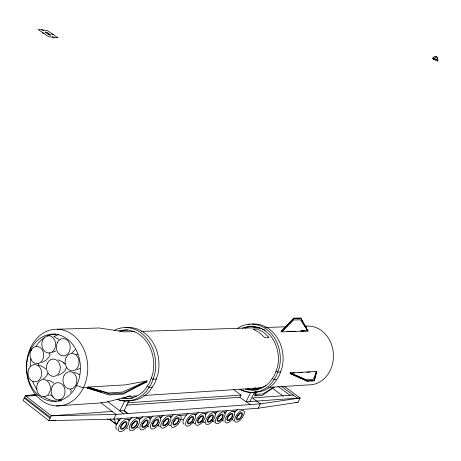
<?xml version="1.0" encoding="UTF-8"?>
<svg xmlns="http://www.w3.org/2000/svg" width="461" height="461" viewBox="0 0 461 461"><rect width="100%" height="100%" fill="white"/><g stroke="black" fill="none" stroke-linecap="round" stroke-linejoin="round"><path stroke-width="0.69" d="M274.422 387.033L262.257 395.342L255.313 395.815L254.818 395.457L254.973 391.931M255.06 389.816L255.152 387.707M255.313 395.815L255.492 391.591M255.584 389.476L255.642 388.064M30.685 347.531L30.438 350.153L31.838 350.101M316.471 371.992L314.154 380.907L307.331 381.333L290.102 373.508L290.401 372.92L316.765 371.416L314.448 380.325L307.625 380.746L290.401 372.92L306.375 379.841L313.198 379.42L316.765 371.416L315.923 373.226M436.734 59.682L436.337 59.538L436.734 59.682A3.014 1.383 -57.6 0 0 436.584 56.847A3.014 2.616 -82.4 0 0 432.994 58.063M110.94 418.64L110.363 419.815L116.783 424.742L110.363 419.815L107.644 418.957M113.752 419.141L116.068 414.41L260.361 403.853L300.232 397.993L298.06 402.274L258.148 408.244L113.752 419.141L48.883 420.668L23.05 400.54L25.384 395.688L36.033 394.455M124.199 410.578L129.057 400.684L124.741 400.972L119.872 410.889L124.199 410.578L128.066 413.534M118.563 421.123L119.088 420.052L119.537 420.017M126.429 405.11L239.904 397.301L241.011 395.1L233.231 389.349M239.904 397.301L246.007 401.819L250.744 392.403L254.524 392.15L249.799 401.548M258.148 408.244L260.361 403.853L252.305 397.912L293.265 395.06M307.331 381.333L307.625 380.746M49.31 356.624L46.284 360.104L41.502 362.732M47.31 374.724L45.87 376.752L43.547 378.815M65.825 369.244C64.165 372.234 61.186 374.234 58.034 375.41M75.195 349.622L71.962 352.913M205.231 414.963L207.22 412.693A7.065 3.198 -53.3 0 1 208.084 411.984M215.056 414.209L217.033 411.95A7.024 3.164 -53.4 0 1 218.318 410.941M224.784 413.459L226.749 411.212A6.99 3.135 -53.5 0 1 227.601 410.509M234.413 412.716L236.36 410.486A6.95 3.1 -53.5 0 1 237.622 409.489M150.073 419.205L152.136 416.865A7.284 3.383 -52.8 0 1 153.035 416.133M160.1 418.905L162.531 416.081A7.238 3.348 -52.9 0 1 163.868 415.044M170.783 417.614L172.817 415.298A7.197 3.313 -53 0 1 174.143 414.266M195.297 415.724L197.302 413.442A7.105 3.233 -53.2 0 1 198.605 412.428M128.919 420.789A7.411 3.486 -52.5 0 0 122.833 421.256A7.411 3.486 -52.5 0 0 118.483 430.09A7.411 3.486 -52.5 0 0 124.579 429.606L125.899 428.257A7.411 3.486 -52.5 0 0 128.965 422.028L128.919 420.789L130.999 418.467A7.364 3.458 -52.6 0 1 132.37 417.412M139.545 420.011L141.625 417.666A7.324 3.417 -52.7 0 1 142.985 416.617M293.72 318.153L294.216 318.511L301.062 318.326L308.046 330.986L281.613 331.891L281.118 331.534L293.72 318.153L300.566 317.969L302.894 322.193M294.216 318.511L281.613 331.891L293.478 319.98L300.324 319.79L308.046 330.986L306.738 329.459M281.118 331.534L289.52 323.098M273.644 387.131L262.983 393.896L256.039 394.368L255.993 391.562M80.001 368.327L76.739 369.889M55.81 350.971L52.398 352.394M138.755 385.442L146.546 381.915L147.013 380.965L125.248 384.889L87.89 387.073L87.411 388.058L109.176 394.968L123.202 394.08L146.546 381.915L145.146 382.169M48.192 395.774L49.143 395.359M127.743 396.293L130.486 395.964L106.232 402.171L98.343 403.104L56.363 405.911A38.372 30.685 88.3 0 1 30.847 347.196A38.372 30.685 88.3 0 1 83.988 349.605A38.372 30.685 88.3 0 1 56.363 405.911M180.337 419.758L183.582 419.504M127.68 419.395L130.284 419.199M138.335 418.582L140.916 418.386M148.88 417.781L151.433 417.585M159.31 416.986L161.834 416.796M169.625 416.202L172.126 416.012M179.266 415.47L186.59 414.912M194.185 414.335L196.617 414.145M204.137 413.575L206.545 413.39M214.221 412.808L216.365 412.647M223.96 412.065L226.08 411.904M232.897 411.385L235.698 411.172M55.268 420.196L48.883 420.668L51.24 415.793L112.184 411.437M295.368 402.47L298.06 402.274M246.007 401.819L300.232 397.993L284.183 386.278M254.818 395.457L256.904 395.313M127.576 402.776L241.011 395.1M250.836 389.568L255.14 389.286M127.224 396.552L136.56 395.947M143.74 395.486L261.496 387.891M268.677 387.43L308.155 384.883A29.418 24.877 87.4 0 0 333.464 356.284A29.418 24.877 87.4 0 0 308.732 326.094L305.147 326.204M276.744 379.495L273.926 379.668L272.445 378.245M152.251 387.136L149.036 387.332L147.497 385.805M36.799 394.991L25.384 395.688L51.24 415.793L116.068 414.41L100.878 402.781M25.966 396.143L37.381 395.446M87.653 387.563L83.349 387.816L76.561 385.465M88.852 387.972L87.411 388.058L101.725 392.178M280.553 371.946L277.741 372.102L276.006 371.18M156.244 379.034L153.035 379.213L151.231 378.222M290.251 373.214L294.527 372.972M298.803 372.724L302.364 372.523M306.64 372.275L310.201 372.073M315.191 371.785L316.615 371.704M287.543 331.315L290.401 331.217M301.119 330.854L303.978 330.756M287.082 331.517L295.651 331.228M300.653 331.056L307.798 330.814M134.451 331.574L124.412 331.891L99.265 327.996L57.337 329.217M141.625 331.35L259.969 327.627M264.989 327.466L285.785 326.814M42.412 32.996L44.285 33.215M51.73 34.079L53.585 34.293M435.253 59.492L436.515 59.653M47.425 380.025L50.237 380.895L53.781 383.056M73.812 372.24L76.601 373.128L79.471 374.776M38.724 365.164L42.418 366.512L45.708 368.835M75.973 354.031L77.863 354.561M58.236 359.845L62.229 361.701L64.223 363.326M290.102 373.508L306.075 380.423M54.507 336.858L58.95 339.469M41.715 29.32L43.812 30.76M47.224 33.106L48.803 34.189M52.226 36.54L54.335 37.986M281.729 386.635L297.547 398.183M277.989 386.416L290.119 395.279M272.365 388.168L283.325 396.195M246.479 401.785L250.277 404.591M123.657 410.618L127.53 413.575M107.459 401.404L123.75 413.851M117.48 418.819L119.088 420.052L116.431 424.771L114.172 418.986M24.606 397.307L50.456 417.418M24.214 398.114L50.059 418.231M63.612 362.715L64.984 364.092M303.557 323.397L305.222 326.417M305.885 327.621L307.55 330.635M255.936 388.047L255.959 389.453M70.729 389.309A1.913 1.533 87.7 0 1 70.377 392.305M304.836 326.353A29.418 24.877 87.4 0 1 306.79 326.134M266.009 385.782A30.293 25.326 87.6 0 1 253.054 388.139M253.688 327.8A30.293 25.326 87.6 0 1 261.583 328.756M262.223 328.964A30.293 25.326 87.6 0 1 265.357 330.324M56.421 401.116A33.572 26.847 88.3 0 1 43.634 396.448M36.857 389.407A33.572 26.847 88.3 0 1 32.714 381.443M30.167 366.576A33.572 26.847 88.3 0 1 31.043 358.612M35.918 346.453A33.572 26.847 88.3 0 1 44.959 337.371M47.293 336.115A33.572 26.847 88.3 0 1 55.879 334.012M60.639 400.886A33.572 26.847 88.3 0 1 58.524 401.105M61.705 400.286A33.44 26.79 88.3 0 1 58.933 399.618M53.43 397.088A33.44 26.79 88.3 0 1 50.134 394.674M38.309 365.475A33.44 26.79 88.3 0 1 38.43 363.308M53.799 336.668A33.44 26.79 88.3 0 1 58.409 334.686M49.218 352.947A1.902 1.521 88.6 0 1 49.488 355.95M47.898 373.191A1.902 1.516 88.2 0 1 47.172 374.32M66.453 367.215A1.913 1.533 88.3 0 1 65.669 368.84M254.074 389.931A31.867 26.634 87.6 0 1 247.2 388.571M245.2 328.094A31.867 26.634 87.6 0 1 254.051 326.227M258.258 389.701A31.867 26.634 87.6 0 1 255.463 389.943M248.692 324.613A34.12 28.519 87.6 0 1 250.029 324.337M252.058 324.071A34.12 28.519 87.6 0 1 282.04 367.861L279.072 376.032L274.422 382.958A34.12 28.519 87.6 0 1 254.051 392.184M240.025 389.165A34.172 28.542 87.6 0 0 271.604 383.137L276.26 376.193L279.228 368.011A34.172 28.542 87.6 0 0 269.374 331.661A34.172 28.542 87.6 0 0 237.657 328.267M245.022 388.986A31.918 26.657 87.6 0 0 270.273 381.483L274.618 375L277.389 367.359A31.918 26.657 87.6 0 0 269.783 335.061A31.918 26.657 87.6 0 0 242.353 328.186M122.009 398.143A34.293 27.85 88.1 0 0 145.221 389.286L149.773 382.325L152.689 374.119A34.293 27.85 88.1 0 0 145.837 340.662A34.293 27.85 88.1 0 0 118.921 330.958M117.59 399.353A36.701 29.809 88.1 0 0 146.598 391.055L151.473 383.604L154.596 374.816A36.701 29.809 88.1 0 0 145.613 337.049A36.701 29.809 88.1 0 0 114.144 330.358M125.859 327.65A36.638 29.781 88.1 0 1 157.806 374.643L154.689 383.419L149.813 390.853A36.638 29.781 88.1 0 1 128.521 400.718M128.55 398.316A34.235 27.827 88.1 0 1 123.94 397.641M120.269 331.511A34.235 27.827 88.1 0 1 128.049 329.892M133.183 398.033A34.235 27.827 88.1 0 1 130.526 398.31M124.741 400.972A36.707 29.815 88.1 0 1 117.048 399.387M250.744 392.403A34.183 28.547 87.6 0 1 239.553 389.193M133.984 422.466A3.682 1.729 -52.6 0 1 133.511 423.273L132.935 424.039A3.682 1.729 -52.6 0 1 131.592 425.238M144.558 421.642A3.659 1.711 -52.7 0 1 144.091 422.443L143.515 423.204A3.659 1.711 -52.7 0 1 142.864 423.872M148.92 427.007A7.284 3.383 -52.8 0 1 147.831 425.566M155.023 420.824A3.642 1.694 -52.8 0 1 154.556 421.625L153.98 422.38A3.642 1.694 -52.8 0 1 152.666 423.567M165.372 420.017A3.619 1.671 -52.9 0 1 164.911 420.812L164.341 421.567A3.619 1.671 -52.9 0 1 163.695 422.224M234.021 420.317A6.95 3.1 -53.5 0 1 232.183 418.813M238.879 414.289A3.475 1.55 -53.5 0 1 238.435 415.056L237.888 415.776A3.475 1.55 -53.5 0 1 237.277 416.41M223.522 420.974A6.99 3.135 -53.5 0 1 222.554 419.585M214.717 421.878A7.024 3.164 -53.4 0 1 212.826 420.363M219.638 415.787A3.515 1.585 -53.4 0 1 219.188 416.565L218.635 417.291A3.515 1.585 -53.4 0 1 218.018 417.931M209.864 416.554A3.532 1.596 -53.3 0 1 209.409 417.326L208.856 418.064A3.532 1.596 -53.3 0 1 208.234 418.703M195.009 423.475A7.105 3.233 -53.2 0 1 193.061 421.942M199.988 417.32A3.55 1.613 -53.2 0 1 199.532 418.104L198.973 418.842A3.55 1.613 -53.2 0 1 198.345 419.487M175.612 419.222A3.602 1.654 -53 0 1 175.151 420.011L174.586 420.76A3.602 1.654 -53 0 1 173.947 421.417M190.33 417.326A3.573 1.631 -53.1 0 1 189.552 418.882L188.987 419.625A3.573 1.631 -53.1 0 1 188.359 420.276M123.611 422.501A3.705 1.746 -52.5 0 1 122.822 424.114L122.234 424.881A3.705 1.746 -52.5 0 1 121.577 425.555M117.059 429.583A7.405 3.492 -52.5 0 1 116.172 425.411L117.762 422.172L120.258 419.285A7.405 3.492 -52.5 0 1 121.641 418.219M136.629 417.096A7.364 3.458 -52.6 0 1 137.026 418.012M127.795 428.713A7.364 3.458 -52.6 0 1 126.671 427.261M138.415 427.854A7.324 3.417 -52.7 0 1 137.309 426.408M160.284 426.287A7.238 3.348 -52.9 0 1 158.244 424.731M170.558 425.457A7.197 3.313 -53 0 1 168.547 423.907M184.054 424.166A7.146 3.267 -53.1 0 1 183.328 420.127L184.884 416.998L187.275 414.203A7.146 3.267 -53.1 0 1 188.589 413.183M204.915 422.674A7.065 3.198 -53.3 0 1 202.996 421.147M229.307 415.038A3.492 1.567 -53.5 0 1 228.858 415.805L228.31 416.531A3.492 1.567 -53.5 0 1 227.699 417.165M433.766 59.302A3.014 1.383 -57.6 0 1 436.584 56.847A3.014 2.616 -82.4 0 1 437.512 60.927M49.102 33.97A1.735 0.409 25 0 1 50.745 35.226A1.735 0.409 25 0 1 48.491 34.552A1.735 0.409 25 0 1 48.013 33.647A1.735 0.409 25 0 0 47.535 32.743A1.735 0.409 25 0 0 45.282 32.074A1.735 0.409 25 0 0 46.924 33.325M234.695 412.653L234.689 413.834A6.996 3.129 -53.5 0 1 231.727 419.735L230.5 421.002A6.996 3.129 -53.5 0 1 225.043 421.44A6.996 3.129 -53.5 0 1 229.244 413.073A6.996 3.129 -53.5 0 1 234.695 412.653M244.244 411.921L244.232 413.091A6.955 3.094 -53.5 0 1 241.282 418.963L240.066 420.225A6.955 3.094 -53.5 0 1 234.666 420.657A6.955 3.094 -53.5 0 1 238.85 412.336A6.955 3.094 -53.5 0 1 244.244 411.921M222.069 420.513L220.836 421.786A7.03 3.158 -53.4 0 1 215.327 422.23A7.03 3.158 -53.4 0 1 219.54 413.822A7.03 3.158 -53.4 0 1 225.043 413.396L225.043 414.577A7.03 3.158 -53.4 0 1 222.069 420.513M202.454 422.092L201.203 423.382A7.111 3.227 -53.2 0 1 195.579 423.832A7.111 3.227 -53.2 0 1 199.82 415.338A7.111 3.227 -53.2 0 1 205.439 414.906L205.45 416.099A7.111 3.227 -53.2 0 1 202.454 422.092M212.314 421.296L211.075 422.581A7.071 3.192 -53.3 0 1 205.502 423.025A7.071 3.192 -53.3 0 1 209.732 414.577A7.071 3.192 -53.3 0 1 215.293 414.145L215.299 415.332A7.071 3.192 -53.3 0 1 212.314 421.296M178.125 424.051L176.851 425.359A7.203 3.308 -53 0 1 171.077 425.82A7.203 3.308 -53 0 1 175.353 417.217A7.203 3.308 -53 0 1 181.121 416.773L181.138 417.983A7.203 3.308 -53 0 1 178.125 424.051M192.491 422.893L191.234 424.189A7.146 3.262 -53.1 0 1 185.547 424.644A7.146 3.262 -53.1 0 1 189.805 416.104A7.146 3.262 -53.1 0 1 195.481 415.672L195.499 416.871A7.146 3.262 -53.1 0 1 192.491 422.893M157.57 425.705L156.279 427.03A7.284 3.377 -52.8 0 1 150.378 427.503A7.284 3.377 -52.8 0 1 154.683 418.807A7.284 3.377 -52.8 0 1 160.578 418.352L160.607 419.573A7.284 3.377 -52.8 0 1 157.57 425.705M167.902 424.875L166.623 426.189A7.243 3.342 -52.9 0 1 160.785 426.656A7.243 3.342 -52.9 0 1 165.073 418.006A7.243 3.342 -52.9 0 1 170.904 417.562L170.927 418.772A7.243 3.342 -52.9 0 1 167.902 424.875M136.571 427.399L135.263 428.736A7.37 3.452 -52.6 0 1 129.23 429.22A7.37 3.452 -52.6 0 1 133.569 420.432A7.37 3.452 -52.6 0 1 139.585 419.965L139.625 421.198A7.37 3.452 -52.6 0 1 136.571 427.399M147.128 426.546L145.826 427.877A7.324 3.411 -52.7 0 1 139.862 428.355A7.324 3.411 -52.7 0 1 144.184 419.614A7.324 3.411 -52.7 0 1 150.142 419.158L150.177 420.38A7.324 3.411 -52.7 0 1 147.128 426.546M147.013 380.965L123.681 393.112L109.655 393.988L87.89 387.073L108.323 392.974L122.349 392.104L147.013 380.965M268.855 337.302L264.516 337.464L259.266 332.467L253.147 329.258L257.509 329.119L263.617 332.318L268.855 337.302M57.919 37.79L48.618 36.73L38.09 29.492L47.414 30.587L57.919 37.79M63.952 375.79A8.678 6.955 88 0 0 69.795 389.044A8.678 6.955 88 0 0 76.002 376.285A8.678 6.955 88 0 0 63.952 375.79M30.968 350.539A8.609 6.857 88.7 0 0 36.724 363.66A8.609 6.857 88.7 0 0 42.844 350.959A8.609 6.857 88.7 0 0 30.968 350.539M52.156 386.716A8.667 6.927 87.8 0 0 57.977 399.964A8.667 6.927 87.8 0 0 64.16 387.24A8.667 6.927 87.8 0 0 52.156 386.716M28.962 368.685A8.615 6.852 88.3 0 0 34.713 381.835A8.615 6.852 88.3 0 0 40.833 369.163A8.615 6.852 88.3 0 0 28.962 368.685M57.314 342.702A8.661 6.938 88.8 0 0 63.145 355.892A8.661 6.938 88.8 0 0 69.334 343.105A8.661 6.938 88.8 0 0 57.314 342.702M30.564 349.899A33.63 26.871 88.3 0 0 52.94 401.341A33.63 26.871 88.3 0 0 77.108 351.956A33.63 26.871 88.3 0 0 30.564 349.899M66.113 357.598A8.678 6.961 88.4 0 0 71.962 370.823A8.678 6.961 88.4 0 0 78.168 358.041A8.678 6.961 88.4 0 0 66.113 357.598M47.46 363.164A8.65 6.909 88.3 0 0 53.263 376.355A8.65 6.909 88.3 0 0 59.429 363.625A8.65 6.909 88.3 0 0 47.46 363.164M42.81 339.861A8.632 6.892 88.9 0 0 48.595 353.005A8.632 6.892 88.9 0 0 54.75 340.258A8.632 6.892 88.9 0 0 42.81 339.861M37.641 383.546A8.638 6.88 87.9 0 0 43.415 396.742A8.638 6.88 87.9 0 0 49.558 384.059A8.638 6.88 87.9 0 0 37.641 383.546M123.381 428.713A4.633 2.178 -52.5 0 0 126.717 421.953A4.633 2.178 -52.5 0 0 121.018 425.647A4.633 2.178 -52.5 0 0 123.381 428.713M123.45 428.056A3.705 1.746 -52.5 0 0 126.112 422.651A3.705 1.746 -52.5 0 0 121.554 425.607A3.705 1.746 -52.5 0 0 123.45 428.056M134.151 427.197A3.682 1.723 -52.6 0 0 136.808 421.821A3.682 1.723 -52.6 0 0 132.284 424.754A3.682 1.723 -52.6 0 0 134.151 427.197M134.082 427.848A4.604 2.155 -52.6 0 0 137.401 421.123A4.604 2.155 -52.6 0 0 131.754 424.794A4.604 2.155 -52.6 0 0 134.082 427.848M144.737 426.35A3.665 1.706 -52.7 0 0 147.382 420.997A3.665 1.706 -52.7 0 0 142.898 423.918A3.665 1.706 -52.7 0 0 144.737 426.35M144.668 426.995A4.581 2.132 -52.7 0 0 147.975 420.305A4.581 2.132 -52.7 0 0 142.374 423.959A4.581 2.132 -52.7 0 0 144.668 426.995M155.132 426.148A4.552 2.109 -52.8 0 0 158.434 419.498A4.552 2.109 -52.8 0 0 152.879 423.123A4.552 2.109 -52.8 0 0 155.132 426.148M155.207 425.503A3.642 1.688 -52.8 0 0 157.841 420.184A3.642 1.688 -52.8 0 0 153.404 423.089A3.642 1.688 -52.8 0 0 155.207 425.503M165.493 425.313A4.529 2.092 -52.9 0 0 168.778 418.697A4.529 2.092 -52.9 0 0 163.275 422.305A4.529 2.092 -52.9 0 0 165.493 425.313M165.562 424.673A3.625 1.671 -52.9 0 0 168.196 419.377A3.625 1.671 -52.9 0 0 163.788 422.264A3.625 1.671 -52.9 0 0 165.562 424.673M175.739 424.489A4.501 2.069 -53 0 0 179.012 417.908A4.501 2.069 -53 0 0 173.555 421.492A4.501 2.069 -53 0 0 175.739 424.489M175.814 423.849A3.602 1.654 -53 0 0 178.43 418.582A3.602 1.654 -53 0 0 174.062 421.452A3.602 1.654 -53 0 0 175.814 423.849M190.139 423.325A4.466 2.04 -53.1 0 0 193.401 416.79A4.466 2.04 -53.1 0 0 188.007 420.351A4.466 2.04 -53.1 0 0 190.139 423.325M190.22 422.691A3.573 1.631 -53.1 0 0 192.825 417.464A3.573 1.631 -53.1 0 0 188.509 420.311A3.573 1.631 -53.1 0 0 190.22 422.691M200.207 421.89A3.555 1.613 -53.2 0 0 202.805 416.692A3.555 1.613 -53.2 0 0 198.524 419.522A3.555 1.613 -53.2 0 0 200.207 421.89M200.126 422.518A4.443 2.017 -53.2 0 0 203.376 416.018A4.443 2.017 -53.2 0 0 198.028 419.556A4.443 2.017 -53.2 0 0 200.126 422.518M210.009 421.723A4.42 1.994 -53.3 0 0 213.247 415.257A4.42 1.994 -53.3 0 0 207.946 418.772A4.42 1.994 -53.3 0 0 210.009 421.723M210.089 421.095A3.532 1.596 -53.3 0 0 212.682 415.92A3.532 1.596 -53.3 0 0 208.435 418.738A3.532 1.596 -53.3 0 0 210.089 421.095M219.788 420.933A4.397 1.977 -53.4 0 0 223.015 414.502A4.397 1.977 -53.4 0 0 217.753 418A4.397 1.977 -53.4 0 0 219.788 420.933M219.868 420.311A3.515 1.579 -53.4 0 0 222.45 415.165A3.515 1.579 -53.4 0 0 218.243 417.96A3.515 1.579 -53.4 0 0 219.868 420.311M239.046 419.377A4.345 1.936 -53.5 0 0 242.25 413.01A4.345 1.936 -53.5 0 0 237.075 416.473A4.345 1.936 -53.5 0 0 239.046 419.377M239.126 418.761A3.481 1.55 -53.5 0 0 241.691 413.667A3.481 1.55 -53.5 0 0 237.553 416.433A3.481 1.55 -53.5 0 0 239.126 418.761M229.469 420.15A4.368 1.953 -53.5 0 0 232.684 413.753A4.368 1.953 -53.5 0 0 227.469 417.228A4.368 1.953 -53.5 0 0 229.469 420.15M229.549 419.533A3.498 1.562 -53.5 0 0 232.125 414.41A3.498 1.562 -53.5 0 0 227.947 417.193A3.498 1.562 -53.5 0 0 229.549 419.533M433.542 59.158A3.014 0.565 26.7 0 0 437.921 60.881A3.014 0.565 26.7 0 0 434.291 58.443A3.014 0.565 26.7 0 0 433.542 59.158"/></g></svg>
